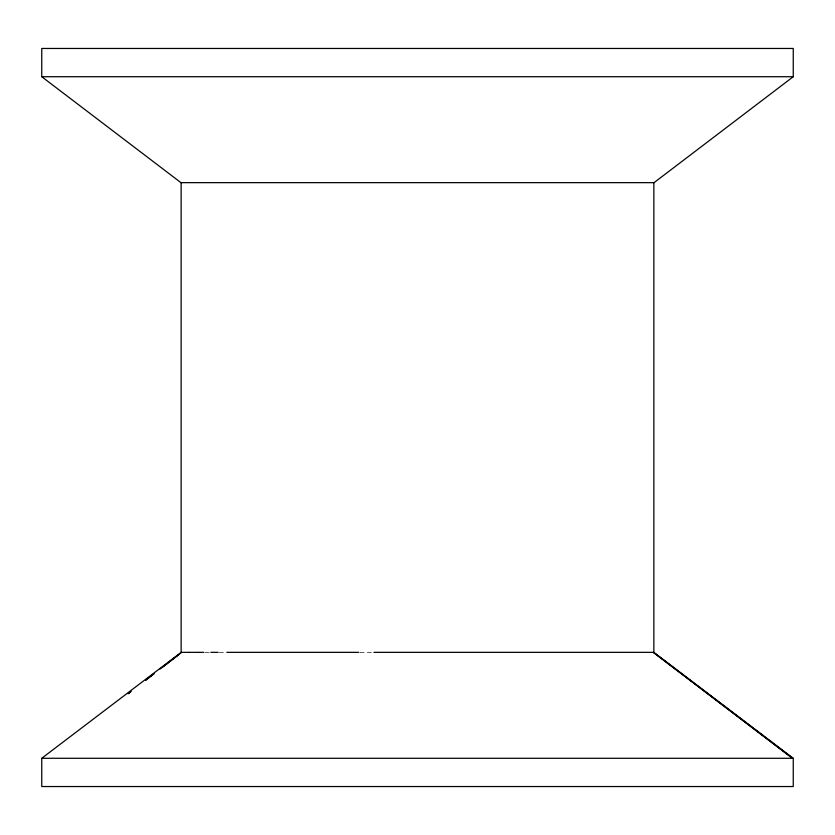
<?xml version="1.0" encoding="UTF-8"?>
<svg xmlns="http://www.w3.org/2000/svg" width="835" height="835" viewBox="0 0 835 835"><rect width="100%" height="100%" fill="white"/><g stroke="black" fill="none" stroke-linecap="round" stroke-linejoin="round"><path stroke-width="0.63" stroke-dasharray="4.17 3.13" d="M205.066 652.344L210.201 652.344M219.198 652.344L226.024 652.344M359.969 652.344L372.577 652.344"/><path stroke-width="1.25" d="M131.189 691.38L128.099 693.77L130.239 692.173M145.603 680.222L153.838 673.855M160.007 669.075L181.633 652.344M145.697 680.222L153.943 673.855M163.211 666.685L178.669 654.734M188.71 652.344L181.143 652.344L41.75 758.284L41.75 786.539L793.25 786.539L793.25 758.284L653.857 652.344L373.903 652.344M793.25 76.716L654.055 182.656L180.945 182.656L41.75 76.716L41.75 48.461L793.25 48.461L793.25 76.716L41.75 76.716M188.908 652.344L197.885 652.344M198.145 652.344L203.771 652.344M210.858 652.344L218.06 652.344M226.817 652.344L245.313 652.344M245.793 652.344L266.939 652.344M267.471 652.344L290.935 652.344M291.519 652.344L316.924 652.344M317.55 652.344L344.511 652.344M345.158 652.344L358.758 652.344M41.75 758.284L793.25 758.284M653.241 652.344L792.509 758.284L653.367 652.344M653.857 182.656L653.857 652.344M181.143 182.656L181.143 652.344"/></g></svg>
